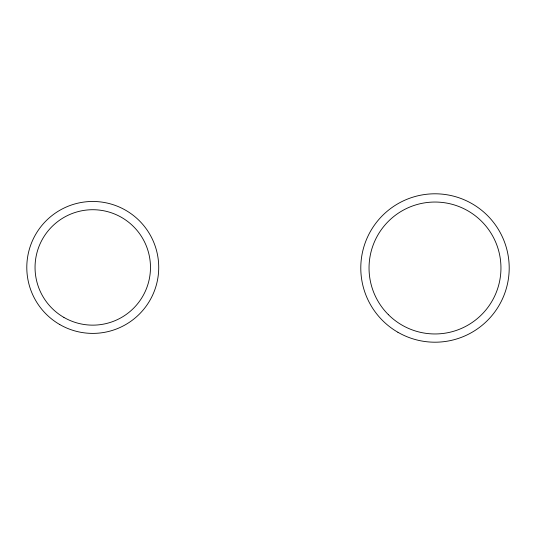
<?xml version="1.0" encoding="UTF-8"?>
<svg xmlns="http://www.w3.org/2000/svg" width="536" height="536" viewBox="0 0 536 536"><rect width="100%" height="100%" fill="white"/><g stroke="black" fill="none" stroke-linecap="round" stroke-linejoin="round"><path stroke-width="0.8" d="M397.893 332.266A74.209 74.209 0 0 0 509.2 268A74.209 74.209 0 0 0 397.893 203.734A74.209 74.209 0 0 0 397.893 332.266M388.352 314.639A65.962 65.962 0 0 0 498.708 285.072A65.962 65.962 0 0 0 417.919 204.29A65.962 65.962 0 0 0 388.352 314.639M59.777 324.555A65.962 65.962 0 0 0 158.723 267.43A65.962 65.962 0 0 0 59.777 210.306A65.962 65.962 0 0 0 59.777 324.555M63.905 317.413A57.714 57.714 0 0 0 150.475 267.43A57.714 57.714 0 0 0 63.905 217.449A57.714 57.714 0 0 0 63.905 317.413"/></g></svg>
